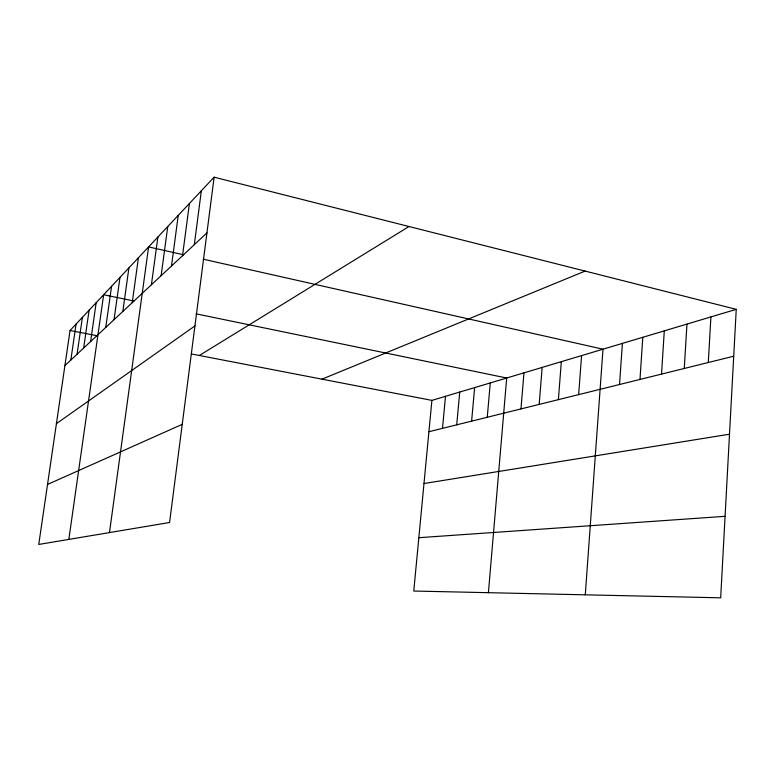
<?xml version="1.0" encoding="UTF-8"?>
<svg xmlns="http://www.w3.org/2000/svg" width="775" height="775" viewBox="0 0 775 775"><rect width="100%" height="100%" fill="white"/><g stroke="black" fill="none" stroke-linecap="round" stroke-linejoin="round"><path stroke-width="1.16" d="M736.25 309.341L720.673 597.816L413.763 591.034L431.898 400.384L736.25 309.341L214.123 177.184L70.041 330.508L38.75 544.457L169.57 522.495L214.123 177.184M708.292 362.516L710.908 316.917M684.267 368.464L686.96 324.086M661.53 374.093L664.291 330.867M639.985 379.43L642.795 337.29M619.535 384.497L622.393 343.403M585.28 594.822L602.998 349.196L203.312 259.218M578.654 394.63L581.579 355.609M558.378 399.648L561.333 361.663M539.177 404.405L542.151 367.398M520.974 408.909L523.968 372.843M488.415 592.681L506.695 378.006L196.075 313.836M487.262 417.26L490.265 382.927M471.626 421.135L474.629 387.607M456.727 424.826L459.72 392.063M442.506 428.352L445.489 396.316M182.522 255.702L189.42 203.467M194.312 244.687L201.345 190.766M171.488 266.009L178.24 215.363M161.132 275.677L167.749 226.523M109.478 532.58L148.597 246.905L183.375 254.733M151.406 284.774L157.887 237.014M132.225 302.686L138.434 257.726M114.041 319.678L119.98 277.363M122.837 311.453L128.912 267.859M68.839 539.4L103.647 294.742L133.891 300.991M105.758 327.408L111.571 286.314M83.652 348.062L89.106 310.223M90.607 341.562L96.168 302.696M70.835 360.036L76.066 324.095M77.074 354.214L82.412 317.343M64.906 365.577L206.935 232.897M56.42 423.644L194.932 325.926M199.369 355.483L409.006 226.513M47.527 484.452L182.232 424.351M322.003 379.159L585.125 271.085M428.924 431.714L733.722 356.219M423.993 483.532L729.507 434.203M418.839 537.695L725.071 516.324M70.041 330.508L96.778 335.672M191.406 353.952L431.898 400.384"/></g></svg>
